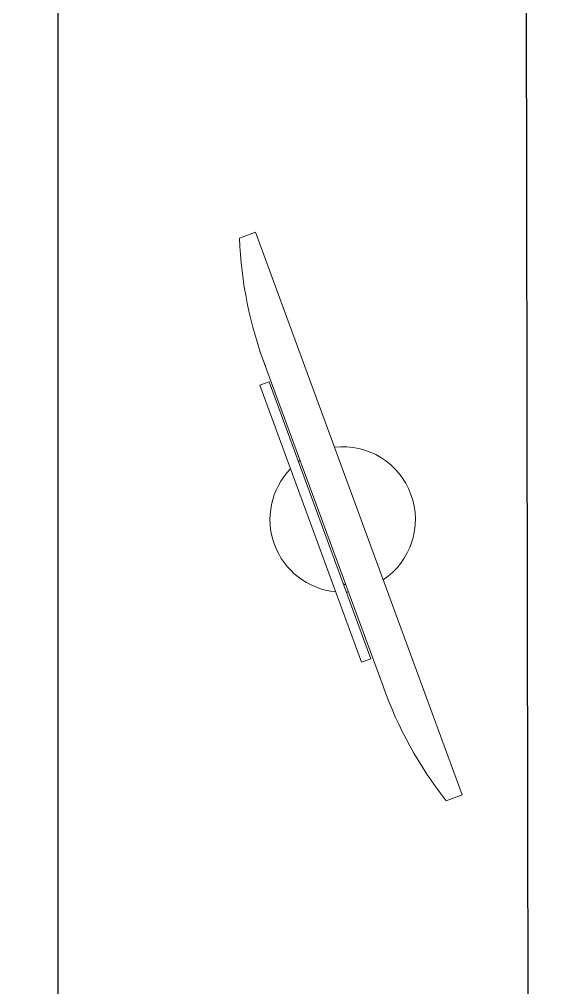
# Model space of a CAD drawing. Header units: metres. Extents: x -39 to 21688, y -24 to 9022.
# Drawn here: x 161.355 to 161.698, y 41.113 to 41.725 of the extents above; entities that cross this region are included whole.
import ezdxf

# ---------------------------------------------------------------- set-up
doc = ezdxf.new("R2010")
doc.units = ezdxf.units.M
doc.header["$MEASUREMENT"] = 0
doc.linetypes.add('CONTINUA', pattern=[0])
for name, color, linetype in [('AR-CALLES', 4, 'Continuous'), ('AR-MOBILIRIO', 1, 'Continuous'), ('AR-PUERTAS', 2, 'Continuous')]:
    doc.layers.add(name, color=color, linetype=linetype)

# ---------------------------------------------------------------- blocks, each defined once
blk = doc.blocks.new('AR-MOB. RECEPCION')
at = {"layer": 'AR-MOBILIRIO', "extrusion": (-1.60905e-07, -3.9026e-07, 1)}
blk.add_line((-0.59471, 2.83496, 0), (-0.59472, -2.85186, 0), dxfattribs=at)
at = {"layer": 'AR-MOBILIRIO', "extrusion": (5.2329e-07, 5.24549e-07, 1)}
blk.add_line((-0.29973, -0.14938, 0), (-0.29858, -0.84938, 0), dxfattribs=at)
at = {"layer": 'AR-MOBILIRIO', "extrusion": (-1.62179e-07, 3.89732e-07, 1)}
blk.add_line((-0.29858, -0.84938, 0), (-0.29683, -1.92437, 0), dxfattribs=at)
at = {"layer": 'AR-MOBILIRIO', "linetype": 'CONTINUA', "lineweight": 5}
for p, q in [((-0.46978, -0.87036, 0), (-0.48, -0.87411, 0)), ((-0.33916, -1.22599, 0), (-0.46978, -0.87036, 0)), ((-0.46702, -0.94546, 0), (-0.38919, -1.15737, 0)), ((-0.34937, -1.22975, 0), (-0.33916, -1.22599, 0))]:
    blk.add_line(p, q, dxfattribs=at)
at = {"layer": 'AR-MOBILIRIO', "linetype": 'CONTINUA', "lineweight": 5, "elevation": 0}
for points in [[(-0.33916, -1.22599), (-0.46978, -0.87036), (-0.46978, -0.87036), (-0.33916, -1.22599)], [(-0.39689, -1.14005), (-0.46125, -0.96484), (-0.46716, -0.96701), (-0.40281, -1.14222)]]:
    blk.add_lwpolyline(points, close=True, dxfattribs=at)
at = {"layer": 'AR-MOBILIRIO', "linetype": 'CONTINUA', "lineweight": 5}
for centre, radius, start, end in [((-0.22244, -0.86376, 0), 0.25777, 182.30161, 200.74122), ((-0.41469, -1.05193, 0), 0.04598, 303.86347, 96.47339), ((-0.41469, -1.05193, 0), 0.04598, 125.8397, 127.47767), ((-0.41469, -1.05193, 0), 0.04598, 135.9271, 264.40975), ((-0.41469, -1.05193, 0), 0.04598, 272.85918, 274.49715), ((-0.14634, -1.07092, 0), 0.25777, 199.59563, 218.03524)]:
    blk.add_arc(centre, radius, start, end, dxfattribs=at)
blk.add_open_spline([(-0.41274, -1.09325, 0), (-0.41325, -1.09307, 0), (-0.41376, -1.0929, 0), (-0.41427, -1.09273, 0)], degree=3, dxfattribs=at)

msp = doc.modelspace()

# ---------------------------------------------------------------- linework, layer by layer
at = {"layer": 'AR-PUERTAS'}
msp.add_circle((164.88265, 27.62249), 40.08066, dxfattribs=at)

# ---------------------------------------------------------------- block references
at = {"layer": 'AR-CALLES', "rotation": 359.9998818690886}
msp.add_blockref('AR-MOB. RECEPCION', (161.97388, 42.46106, 0), dxfattribs=at)

doc.saveas('drawing.dxf')
